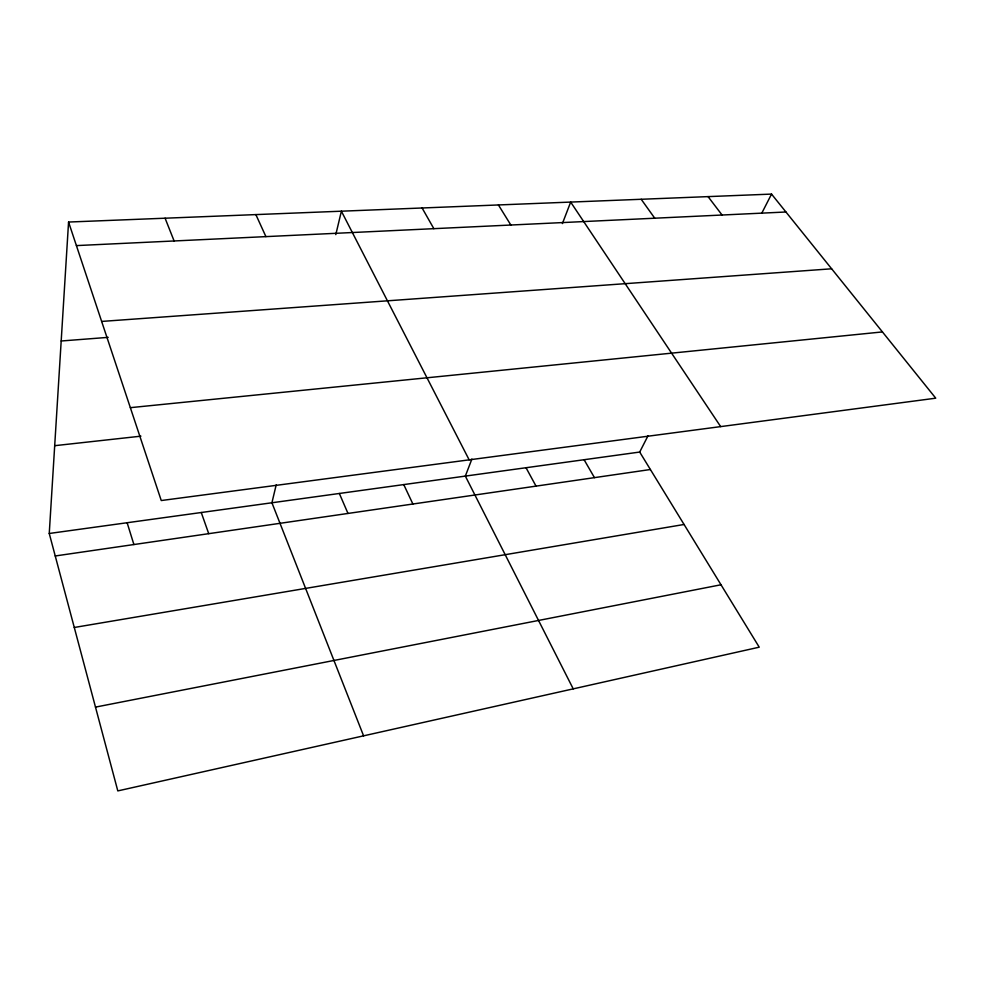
<?xml version="1.0" encoding="UTF-8"?>
<svg xmlns="http://www.w3.org/2000/svg" width="985" height="985" viewBox="0 0 985 985"><rect width="100%" height="100%" fill="white"/><g stroke="black" fill="none" stroke-linecap="round" stroke-linejoin="round"><path stroke-width="1.48" d="M647.995 435.826L639.696 452.053L759.238 647.182L117.806 790.906L49.25 533.476L68.568 222.044L771.538 194.094L935.75 398.186L161.257 500.54L68.568 222.044M276.194 484.866L271.922 502.769L363.588 735.832M335.799 234.627L341.389 211.196L469.156 459.847M471.889 459.047L465.339 476.1L573.221 688.86M562.398 223.583L570.672 202.085L720.663 426.603M761.984 212.785L771.538 194.094M95.496 707.107L721.008 584.77M74.281 627.482L684.07 524.476M55.246 555.971L650.395 469.513M49.25 533.476L639.696 452.053M54.692 445.688L140.917 436.17M130.352 407.667L882.425 331.92M61.193 340.995L108.19 337.363M101.64 321.43L831.636 268.794M76.411 245.597L785.932 211.997M708.055 196.618L722.067 215.013M641.198 199.278L654.742 218.202M498.422 204.954L510.846 225.023M584.093 459.724L594.46 477.639M422.109 207.995L433.843 228.668M526.027 467.727L536.025 486.122M403.752 484.583L412.887 504.012M255.866 214.595L265.913 236.622M339.345 493.473L347.988 513.444M165.086 218.202L174.111 240.968M201.26 512.508L208.721 533.673M127.127 522.727L133.898 544.545"/></g></svg>
